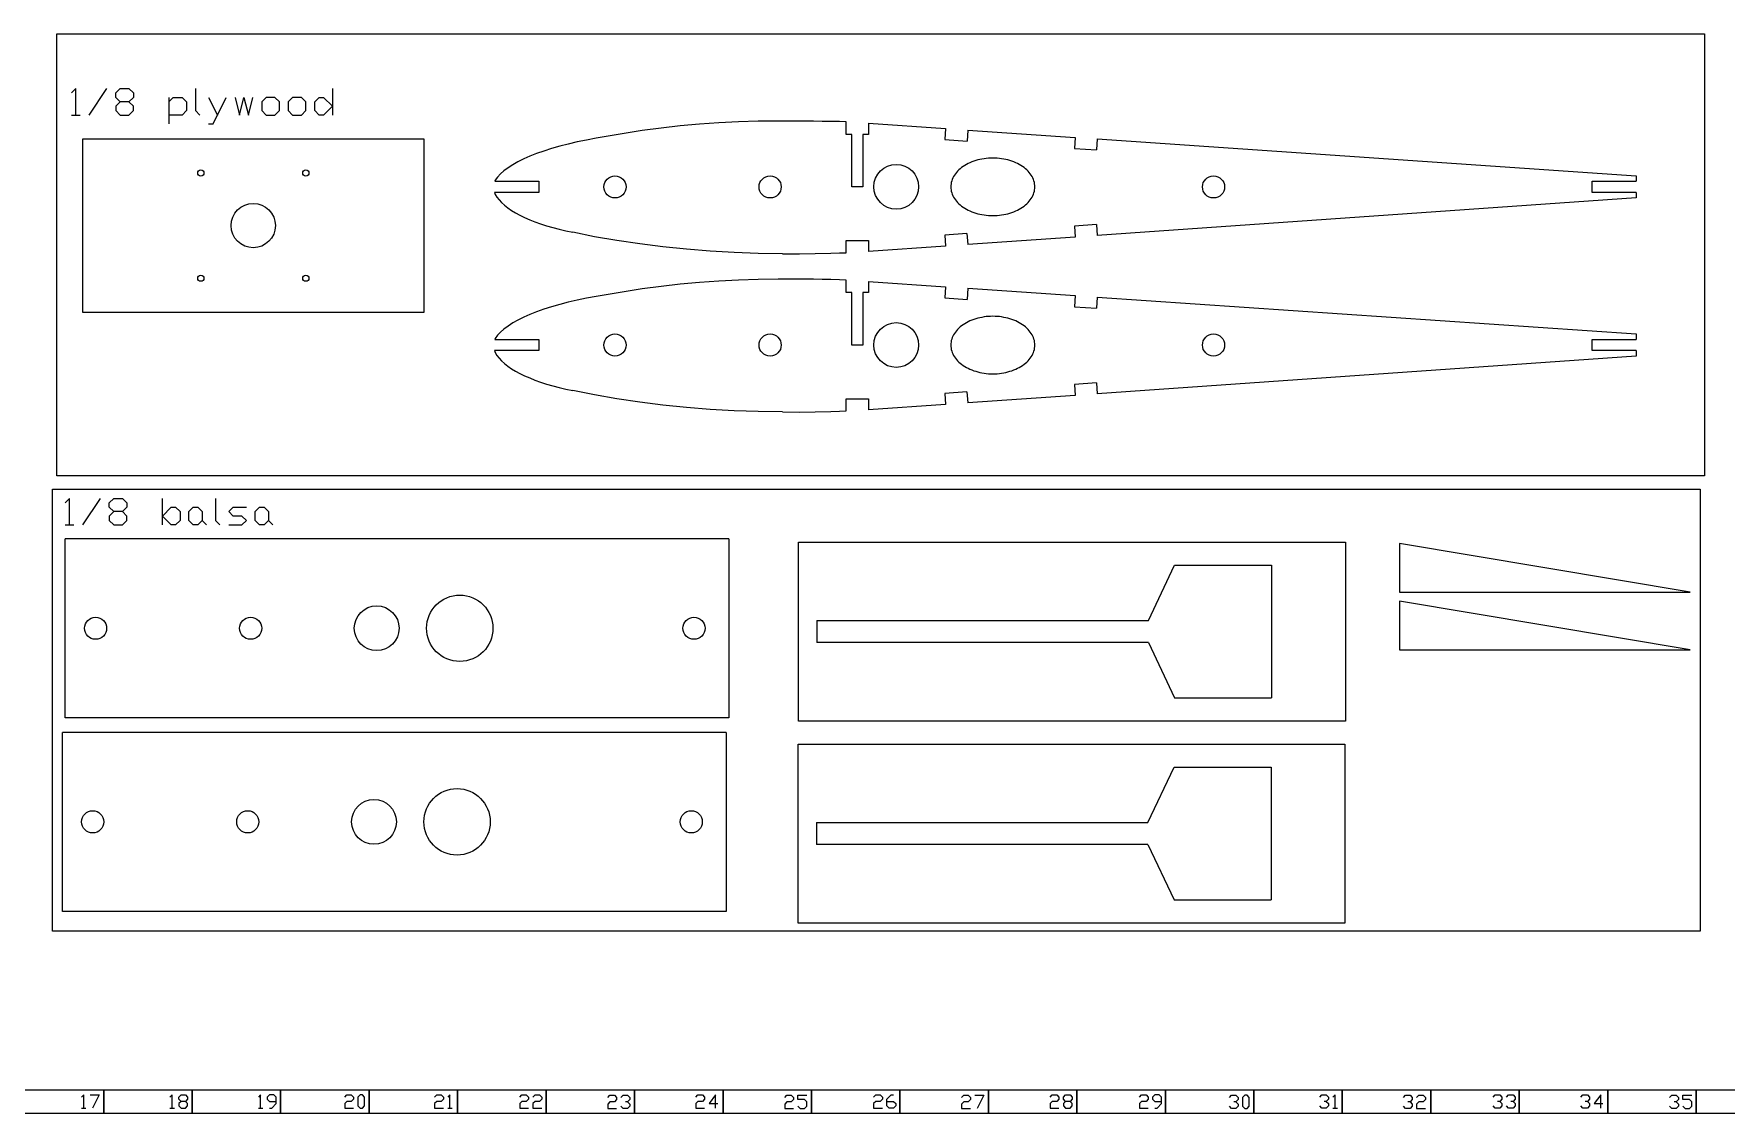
# Model space of a CAD drawing. Extents: x 0.2 to 70.7, y 1.4 to 13.9.
# Drawn here: x 16.46 to 35.59, y 1.45 to 13.64 of the extents above; entities that cross this region are included whole.
import ezdxf

# ---------------------------------------------------------------- set-up
doc = ezdxf.new("R2010")
doc.units = 0
doc.layers.get('0').update_dxf_attribs({"color": 9, "linetype": 'CONTINUOUS'})

msp = doc.modelspace()

# ---------------------------------------------------------------- linework, layer by layer
at = {"color": 7, "linetype": 'CONTINUOUS', "ltscale": 0.25}
for p, q in [((24.972, 12.655, 0), (24.872, 12.655, 0)), ((25.071, 12.655, 0), (24.972, 12.655, 0)), ((25.171, 12.655, 0), (25.071, 12.655, 0)), ((25.271, 12.655, 0), (25.171, 12.655, 0)), ((25.371, 12.651, 0), (25.271, 12.655, 0)), ((25.466, 12.651, 0), (25.371, 12.651, 0)), ((25.566, 12.648, 0), (25.466, 12.651, 0)), ((25.642, 12.646, 0), (25.566, 12.648, 0)), ((21.674, 11.985, 0), (21.669, 11.974, 0)), ((21.665, 11.849, 0), (21.673, 11.826, 0)), ((25.113, 11.155, 0), (25.466, 11.161, 0)), ((25.466, 11.161, 0), (25.566, 11.164, 0)), ((25.566, 11.164, 0), (25.642, 11.167, 0)), ((24.972, 10.867, 0), (24.872, 10.867, 0)), ((25.071, 10.867, 0), (24.972, 10.867, 0)), ((25.171, 10.867, 0), (25.071, 10.867, 0)), ((25.271, 10.867, 0), (25.171, 10.867, 0)), ((25.371, 10.863, 0), (25.271, 10.867, 0)), ((25.466, 10.863, 0), (25.371, 10.863, 0)), ((25.566, 10.86, 0), (25.466, 10.863, 0)), ((25.642, 10.858, 0), (25.566, 10.86, 0)), ((21.674, 10.197, 0), (21.669, 10.186, 0)), ((21.665, 10.061, 0), (21.673, 10.038, 0)), ((25.113, 9.367, 0), (25.466, 9.373, 0)), ((25.466, 9.373, 0), (25.566, 9.377, 0)), ((25.566, 9.377, 0), (25.642, 9.379, 0)), ((35.181, 7.332, 0), (31.895, 7.882, 0)), ((35.181, 6.679, 0), (31.895, 7.229, 0))]:
    msp.add_line(p, q, dxfattribs=at)
at = {"color": 7, "linetype": 'CONTINUOUS'}
for p, q in [((25.642, 12.504, 0), (25.642, 12.646, 0)), ((25.892, 12.629, 0), (26.765, 12.57, 0)), ((25.892, 12.629, 0), (25.892, 12.504, 0)), ((25.705, 12.504, 0), (25.642, 12.504, 0)), ((25.705, 11.912, 0), (25.705, 12.504, 0)), ((25.83, 12.504, 0), (25.83, 11.912, 0)), ((25.892, 12.504, 0), (25.83, 12.504, 0)), ((26.765, 12.57, 0), (26.757, 12.445, 0)), ((26.757, 12.445, 0), (27.007, 12.428, 0)), ((27.015, 12.553, 0), (27.007, 12.428, 0)), ((27.015, 12.553, 0), (28.229, 12.47, 0)), ((28.229, 12.47, 0), (28.221, 12.345, 0)), ((28.479, 12.453, 0), (28.471, 12.328, 0)), ((28.479, 12.453, 0), (34.571, 12.037, 0)), ((28.221, 12.345, 0), (28.471, 12.328, 0)), ((21.669, 11.974, 0), (22.169, 11.974, 0)), ((22.169, 11.974, 0), (22.169, 11.849, 0)), ((25.83, 11.912, 0), (25.705, 11.912, 0)), ((34.071, 11.974, 0), (34.571, 11.974, 0)), ((34.071, 11.849, 0), (34.071, 11.974, 0)), ((34.571, 12.037, 0), (34.571, 11.974, 0)), ((22.169, 11.849, 0), (21.665, 11.849, 0)), ((34.571, 11.787, 0), (28.479, 11.361, 0)), ((34.571, 11.849, 0), (34.071, 11.849, 0)), ((34.571, 11.849, 0), (34.571, 11.787, 0)), ((28.471, 11.486, 0), (28.221, 11.468, 0)), ((28.471, 11.486, 0), (28.479, 11.361, 0)), ((25.642, 11.305, 0), (25.892, 11.305, 0)), ((25.642, 11.167, 0), (25.642, 11.305, 0)), ((25.892, 11.305, 0), (25.892, 11.18, 0)), ((27.006, 11.383, 0), (26.756, 11.366, 0)), ((26.756, 11.366, 0), (26.765, 11.241, 0)), ((27.006, 11.383, 0), (27.015, 11.259, 0)), ((28.229, 11.343, 0), (27.015, 11.259, 0)), ((28.221, 11.468, 0), (28.229, 11.343, 0)), ((24.922, 11.156, 0), (25.113, 11.155, 0)), ((26.765, 11.241, 0), (25.892, 11.18, 0)), ((25.642, 10.717, 0), (25.642, 10.858, 0)), ((25.705, 10.717, 0), (25.642, 10.717, 0)), ((25.705, 10.124, 0), (25.705, 10.717, 0)), ((25.83, 10.717, 0), (25.83, 10.124, 0)), ((25.892, 10.717, 0), (25.83, 10.717, 0)), ((25.892, 10.842, 0), (26.765, 10.782, 0)), ((25.892, 10.842, 0), (25.892, 10.717, 0)), ((26.765, 10.782, 0), (26.757, 10.657, 0)), ((27.015, 10.765, 0), (27.007, 10.64, 0)), ((27.015, 10.765, 0), (28.229, 10.682, 0)), ((26.757, 10.657, 0), (27.007, 10.64, 0)), ((28.229, 10.682, 0), (28.221, 10.557, 0)), ((28.221, 10.557, 0), (28.471, 10.54, 0)), ((28.479, 10.665, 0), (28.471, 10.54, 0)), ((28.479, 10.665, 0), (34.571, 10.249, 0)), ((21.669, 10.186, 0), (22.169, 10.186, 0)), ((22.169, 10.186, 0), (22.169, 10.061, 0)), ((34.071, 10.186, 0), (34.571, 10.186, 0)), ((34.071, 10.061, 0), (34.071, 10.186, 0)), ((34.571, 10.249, 0), (34.571, 10.186, 0)), ((22.169, 10.061, 0), (21.665, 10.061, 0)), ((25.83, 10.124, 0), (25.705, 10.124, 0)), ((34.571, 9.999, 0), (28.479, 9.573, 0)), ((34.571, 10.061, 0), (34.071, 10.061, 0)), ((34.571, 10.061, 0), (34.571, 9.999, 0)), ((27.006, 9.595, 0), (26.756, 9.578, 0)), ((26.756, 9.578, 0), (26.765, 9.453, 0)), ((27.006, 9.595, 0), (27.015, 9.471, 0)), ((28.471, 9.698, 0), (28.221, 9.68, 0)), ((28.221, 9.68, 0), (28.229, 9.555, 0)), ((28.471, 9.698, 0), (28.479, 9.573, 0)), ((25.642, 9.517, 0), (25.892, 9.517, 0)), ((25.642, 9.379, 0), (25.642, 9.517, 0)), ((25.892, 9.517, 0), (25.892, 9.392, 0)), ((26.765, 9.453, 0), (25.892, 9.392, 0)), ((28.229, 9.555, 0), (27.015, 9.471, 0)), ((24.922, 9.368, 0), (25.113, 9.367, 0)), ((24.314, 7.935, 0), (16.814, 7.935, 0)), ((16.814, 5.912, 0), (16.814, 7.935, 0)), ((24.314, 7.935, 0), (24.314, 5.912, 0)), ((31.895, 7.882, 0), (31.895, 7.332, 0)), ((29.057, 7.012, 0), (29.353, 7.637, 0)), ((29.353, 7.637, 0), (30.448, 7.637, 0)), ((30.448, 7.637, 0), (30.448, 6.137, 0)), ((31.895, 7.332, 0), (35.181, 7.332, 0)), ((31.895, 7.229, 0), (31.895, 6.679, 0)), ((25.104, 6.762, 0), (25.104, 7.012, 0)), ((25.31, 7.012, 0), (29.057, 7.012, 0)), ((25.31, 7.012, 0), (25.31, 6.762, 0)), ((29.057, 6.762, 0), (25.31, 6.762, 0)), ((29.057, 6.762, 0), (29.353, 6.137, 0)), ((31.895, 6.679, 0), (35.181, 6.679, 0)), ((29.353, 6.137, 0), (30.448, 6.137, 0)), ((24.283, 5.748, 0), (16.783, 5.748, 0)), ((16.783, 3.725, 0), (16.783, 5.748, 0)), ((24.316, 5.912, 0), (16.814, 5.912, 0)), ((24.283, 5.748, 0), (24.283, 3.725, 0)), ((31.283, 5.875, 0), (25.104, 5.875, 0)), ((29.052, 4.73, 0), (29.347, 5.355, 0)), ((29.347, 5.355, 0), (30.443, 5.355, 0)), ((30.443, 5.355, 0), (30.443, 3.855, 0)), ((25.099, 4.48, 0), (25.099, 4.73, 0)), ((25.305, 4.73, 0), (29.052, 4.73, 0)), ((25.305, 4.73, 0), (25.305, 4.48, 0)), ((29.052, 4.48, 0), (25.305, 4.48, 0)), ((29.052, 4.48, 0), (29.347, 3.855, 0)), ((29.347, 3.855, 0), (30.443, 3.855, 0)), ((24.285, 3.725, 0), (16.783, 3.725, 0)), ((31.277, 3.593, 0), (25.099, 3.593, 0))]:
    msp.add_line(p, q, dxfattribs=at)
at = {"color": 7, "linetype": 'CONTINUOUS', "flags": 128}
for points in [[(16.721, 13.64), (35.343, 13.64), (35.343, 8.647), (16.721, 8.647)], [(17.012, 12.454), (20.869, 12.454), (20.869, 10.493), (17.012, 10.493)], [(27.774, 11.911), (27.773, 11.928), (27.771, 11.945), (27.768, 11.962), (27.763, 11.979), (27.758, 11.996), (27.751, 12.012), (27.742, 12.028), (27.733, 12.044), (27.722, 12.059), (27.71, 12.074), (27.697, 12.088), (27.683, 12.103), (27.668, 12.116), (27.652, 12.129), (27.635, 12.141), (27.617, 12.153), (27.598, 12.164), (27.578, 12.174), (27.557, 12.184), (27.536, 12.193), (27.514, 12.201), (27.492, 12.208), (27.469, 12.215), (27.446, 12.221), (27.422, 12.225), (27.397, 12.229), (27.373, 12.232), (27.348, 12.235), (27.324, 12.236), (27.299, 12.236), (27.274, 12.236), (27.249, 12.235), (27.224, 12.232), (27.2, 12.229), (27.176, 12.225), (27.152, 12.221), (27.128, 12.215), (27.105, 12.208), (27.083, 12.201), (27.061, 12.193), (27.04, 12.184), (27.019, 12.174), (27, 12.164), (26.981, 12.153), (26.963, 12.141), (26.946, 12.129), (26.929, 12.116), (26.914, 12.103), (26.9, 12.088), (26.887, 12.074), (26.875, 12.059), (26.865, 12.044), (26.855, 12.028), (26.847, 12.012), (26.84, 11.996), (26.834, 11.979), (26.829, 11.962), (26.826, 11.945), (26.824, 11.928), (26.823, 11.911), (26.824, 11.894), (26.826, 11.878), (26.829, 11.861), (26.834, 11.844), (26.84, 11.827), (26.847, 11.811), (26.855, 11.795), (26.865, 11.779), (26.875, 11.764), (26.887, 11.749), (26.9, 11.734), (26.914, 11.72), (26.929, 11.707), (26.946, 11.694), (26.963, 11.682), (26.981, 11.67), (27, 11.659), (27.019, 11.649), (27.04, 11.639), (27.061, 11.63), (27.083, 11.622), (27.105, 11.615), (27.128, 11.608), (27.152, 11.602), (27.176, 11.598), (27.2, 11.594), (27.224, 11.59), (27.249, 11.588), (27.274, 11.587), (27.299, 11.586), (27.324, 11.587), (27.348, 11.588), (27.373, 11.59), (27.397, 11.594), (27.422, 11.598), (27.446, 11.602), (27.469, 11.608), (27.492, 11.615), (27.514, 11.622), (27.536, 11.63), (27.557, 11.639), (27.578, 11.649), (27.598, 11.659), (27.617, 11.67), (27.635, 11.682), (27.652, 11.694), (27.668, 11.707), (27.683, 11.72), (27.697, 11.734), (27.71, 11.749), (27.722, 11.764), (27.733, 11.779), (27.742, 11.795), (27.751, 11.811), (27.758, 11.827), (27.763, 11.844), (27.768, 11.861), (27.771, 11.878), (27.773, 11.894)], [(27.774, 10.124), (27.773, 10.141), (27.771, 10.157), (27.768, 10.174), (27.763, 10.191), (27.758, 10.208), (27.751, 10.224), (27.742, 10.24), (27.733, 10.256), (27.722, 10.271), (27.71, 10.286), (27.697, 10.301), (27.683, 10.315), (27.668, 10.328), (27.652, 10.341), (27.635, 10.353), (27.617, 10.365), (27.598, 10.376), (27.578, 10.386), (27.557, 10.396), (27.536, 10.405), (27.514, 10.413), (27.492, 10.42), (27.469, 10.427), (27.446, 10.433), (27.422, 10.437), (27.397, 10.441), (27.373, 10.445), (27.348, 10.447), (27.324, 10.448), (27.299, 10.449), (27.274, 10.448), (27.249, 10.447), (27.224, 10.445), (27.2, 10.441), (27.176, 10.437), (27.152, 10.433), (27.128, 10.427), (27.105, 10.42), (27.083, 10.413), (27.061, 10.405), (27.04, 10.396), (27.019, 10.386), (27, 10.376), (26.981, 10.365), (26.963, 10.353), (26.946, 10.341), (26.929, 10.328), (26.914, 10.315), (26.9, 10.301), (26.887, 10.286), (26.875, 10.271), (26.865, 10.256), (26.855, 10.24), (26.847, 10.224), (26.84, 10.208), (26.834, 10.191), (26.829, 10.174), (26.826, 10.157), (26.824, 10.141), (26.823, 10.124), (26.824, 10.107), (26.826, 10.09), (26.829, 10.073), (26.834, 10.056), (26.84, 10.039), (26.847, 10.023), (26.855, 10.007), (26.865, 9.991), (26.875, 9.976), (26.887, 9.961), (26.9, 9.947), (26.914, 9.932), (26.929, 9.919), (26.946, 9.906), (26.963, 9.894), (26.981, 9.882), (27, 9.871), (27.019, 9.861), (27.04, 9.851), (27.061, 9.842), (27.083, 9.834), (27.105, 9.827), (27.128, 9.82), (27.152, 9.814), (27.176, 9.81), (27.2, 9.806), (27.224, 9.803), (27.249, 9.8), (27.274, 9.799), (27.299, 9.799), (27.324, 9.799), (27.348, 9.8), (27.373, 9.803), (27.397, 9.806), (27.422, 9.81), (27.446, 9.814), (27.469, 9.82), (27.492, 9.827), (27.514, 9.834), (27.536, 9.842), (27.557, 9.851), (27.578, 9.861), (27.598, 9.871), (27.617, 9.882), (27.635, 9.894), (27.652, 9.906), (27.668, 9.919), (27.683, 9.932), (27.697, 9.947), (27.71, 9.961), (27.722, 9.976), (27.733, 9.991), (27.742, 10.007), (27.751, 10.023), (27.758, 10.039), (27.763, 10.056), (27.768, 10.073), (27.771, 10.09), (27.773, 10.107)], [(16.67, 8.495), (35.292, 8.495), (35.292, 3.502), (16.67, 3.502)], [(25.104, 7.898), (31.283, 7.898), (31.283, 5.875), (25.104, 5.875)], [(25.099, 5.616), (31.277, 5.616), (31.277, 3.593), (25.099, 3.593)], [(16.249, 1.446), (17.249, 1.446), (17.249, 1.705), (16.249, 1.705)], [(17.249, 1.446), (18.249, 1.446), (18.249, 1.705), (17.249, 1.705)], [(18.249, 1.446), (19.249, 1.446), (19.249, 1.705), (18.249, 1.705)], [(19.249, 1.446), (20.249, 1.446), (20.249, 1.705), (19.249, 1.705)], [(20.249, 1.446), (21.249, 1.446), (21.249, 1.705), (20.249, 1.705)], [(21.249, 1.446), (22.249, 1.446), (22.249, 1.705), (21.249, 1.705)], [(22.249, 1.446), (23.249, 1.446), (23.249, 1.705), (22.249, 1.705)], [(23.249, 1.446), (24.249, 1.446), (24.249, 1.705), (23.249, 1.705)], [(24.249, 1.446), (25.249, 1.446), (25.249, 1.705), (24.249, 1.705)], [(25.249, 1.446), (26.249, 1.446), (26.249, 1.705), (25.249, 1.705)], [(26.249, 1.446), (27.249, 1.446), (27.249, 1.705), (26.249, 1.705)], [(27.249, 1.446), (28.249, 1.446), (28.249, 1.705), (27.249, 1.705)], [(28.249, 1.446), (29.249, 1.446), (29.249, 1.705), (28.249, 1.705)], [(29.249, 1.446), (30.249, 1.446), (30.249, 1.705), (29.249, 1.705)], [(30.249, 1.446), (31.249, 1.446), (31.249, 1.705), (30.249, 1.705)], [(31.249, 1.446), (32.249, 1.446), (32.249, 1.705), (31.249, 1.705)], [(32.249, 1.446), (33.249, 1.446), (33.249, 1.705), (32.249, 1.705)], [(33.249, 1.446), (34.249, 1.446), (34.249, 1.705), (33.249, 1.705)], [(34.249, 1.446), (35.249, 1.446), (35.249, 1.705), (34.249, 1.705)], [(35.249, 1.446), (36.249, 1.446), (36.249, 1.705), (35.249, 1.705)]]:
    msp.add_lwpolyline(points, close=True, dxfattribs=at)
at = {"linetype": 'BYBLOCK', "flags": 128}
for points in [[(16.935, 12.722), (16.935, 13.022), (16.885, 12.972)], [(17.085, 12.722), (17.285, 13.022)], [(17.435, 12.722), (17.535, 12.722), (17.585, 12.772), (17.585, 12.822), (17.535, 12.872), (17.435, 12.872), (17.385, 12.922), (17.385, 12.972), (17.435, 13.022), (17.535, 13.022), (17.585, 12.972), (17.585, 12.922), (17.535, 12.872)], [(18.285, 13.022), (18.285, 12.772), (18.335, 12.722)], [(19.835, 13.022), (19.835, 12.722)], [(17.435, 12.872), (17.385, 12.822), (17.385, 12.772), (17.435, 12.722)], [(17.985, 12.922), (17.985, 12.622)], [(17.985, 12.872), (18.035, 12.922), (18.135, 12.922), (18.185, 12.872), (18.185, 12.772), (18.135, 12.722), (17.985, 12.722)], [(18.435, 12.622), (18.485, 12.622), (18.635, 12.922)], [(18.435, 12.922), (18.535, 12.722)], [(18.735, 12.922), (18.785, 12.722), (18.835, 12.922), (18.885, 12.722), (18.935, 12.922)], [(19.085, 12.722), (19.185, 12.722), (19.235, 12.772), (19.235, 12.872), (19.185, 12.922), (19.085, 12.922), (19.035, 12.872), (19.035, 12.772), (19.085, 12.722)], [(19.385, 12.722), (19.485, 12.722), (19.535, 12.772), (19.535, 12.872), (19.485, 12.922), (19.385, 12.922), (19.335, 12.872), (19.335, 12.772), (19.385, 12.722)], [(19.835, 12.822), (19.735, 12.722), (19.685, 12.722), (19.635, 12.772), (19.635, 12.872), (19.685, 12.922), (19.735, 12.922), (19.835, 12.822)], [(16.885, 12.722), (16.985, 12.722)], [(16.862, 8.092), (16.862, 8.392), (16.812, 8.342)], [(17.012, 8.092), (17.212, 8.392)], [(17.362, 8.092), (17.462, 8.092), (17.512, 8.142), (17.512, 8.192), (17.462, 8.242), (17.362, 8.242), (17.312, 8.292), (17.312, 8.342), (17.362, 8.392), (17.462, 8.392), (17.512, 8.342), (17.512, 8.292), (17.462, 8.242)], [(17.362, 8.242), (17.312, 8.192), (17.312, 8.142), (17.362, 8.092)], [(17.912, 8.092), (17.912, 8.392)], [(17.912, 8.192), (18.012, 8.292), (18.062, 8.292), (18.112, 8.242), (18.112, 8.142), (18.062, 8.092), (18.012, 8.092), (17.912, 8.192)], [(18.362, 8.142), (18.312, 8.092), (18.262, 8.092), (18.212, 8.142), (18.212, 8.242), (18.262, 8.292), (18.312, 8.292), (18.362, 8.242), (18.362, 8.142), (18.412, 8.092)], [(18.512, 8.392), (18.512, 8.142), (18.562, 8.092)], [(18.662, 8.092), (18.812, 8.092), (18.862, 8.142), (18.812, 8.192), (18.712, 8.192), (18.662, 8.242), (18.712, 8.292), (18.862, 8.292)], [(19.112, 8.142), (19.062, 8.092), (19.012, 8.092), (18.962, 8.142), (18.962, 8.242), (19.012, 8.292), (19.062, 8.292), (19.112, 8.242), (19.112, 8.142), (19.162, 8.092)], [(16.812, 8.092), (16.912, 8.092)], [(17.023, 1.503), (17.023, 1.653), (16.998, 1.628)], [(17.098, 1.653), (17.198, 1.653), (17.123, 1.503)], [(18.023, 1.503), (18.023, 1.653), (17.998, 1.628)], [(18.123, 1.503), (18.173, 1.503), (18.198, 1.528), (18.198, 1.553), (18.173, 1.578), (18.123, 1.578), (18.098, 1.603), (18.098, 1.628), (18.123, 1.653), (18.173, 1.653), (18.198, 1.628), (18.198, 1.603), (18.173, 1.578)], [(18.123, 1.578), (18.098, 1.553), (18.098, 1.528), (18.123, 1.503)], [(19.023, 1.503), (19.023, 1.653), (18.998, 1.628)], [(19.123, 1.503), (19.148, 1.503), (19.198, 1.553), (19.198, 1.628), (19.173, 1.653), (19.123, 1.653), (19.098, 1.628), (19.098, 1.603), (19.123, 1.578), (19.198, 1.578)], [(19.973, 1.628), (19.998, 1.653), (20.048, 1.653), (20.073, 1.628), (20.073, 1.603), (20.048, 1.578), (19.998, 1.578), (19.973, 1.553), (19.973, 1.503), (20.073, 1.503)], [(20.148, 1.503), (20.173, 1.503), (20.198, 1.528), (20.198, 1.628), (20.173, 1.653), (20.148, 1.653), (20.123, 1.628), (20.123, 1.528), (20.148, 1.503)], [(20.988, 1.628), (21.013, 1.653), (21.063, 1.653), (21.088, 1.628), (21.088, 1.603), (21.063, 1.578), (21.013, 1.578), (20.988, 1.553), (20.988, 1.503), (21.088, 1.503)], [(21.163, 1.503), (21.163, 1.653), (21.138, 1.628)], [(21.951, 1.628), (21.976, 1.653), (22.026, 1.653), (22.051, 1.628), (22.051, 1.603), (22.026, 1.578), (21.976, 1.578), (21.951, 1.553), (21.951, 1.503), (22.051, 1.503)], [(22.101, 1.628), (22.126, 1.653), (22.176, 1.653), (22.201, 1.628), (22.201, 1.603), (22.176, 1.578), (22.126, 1.578), (22.101, 1.553), (22.101, 1.503), (22.201, 1.503)], [(22.946, 1.624), (22.971, 1.649), (23.021, 1.649), (23.046, 1.624), (23.046, 1.599), (23.021, 1.574), (22.971, 1.574), (22.946, 1.549), (22.946, 1.499), (23.046, 1.499)], [(23.096, 1.624), (23.121, 1.649), (23.171, 1.649), (23.196, 1.624), (23.196, 1.599), (23.171, 1.574), (23.146, 1.574)], [(23.171, 1.574), (23.196, 1.549), (23.196, 1.524), (23.171, 1.499), (23.121, 1.499), (23.096, 1.524)], [(23.941, 1.628), (23.966, 1.653), (24.016, 1.653), (24.041, 1.628), (24.041, 1.603), (24.016, 1.578), (23.966, 1.578), (23.941, 1.553), (23.941, 1.503), (24.041, 1.503)], [(24.166, 1.503), (24.166, 1.653), (24.091, 1.553), (24.191, 1.553)], [(24.946, 1.624), (24.971, 1.649), (25.021, 1.649), (25.046, 1.624), (25.046, 1.599), (25.021, 1.574), (24.971, 1.574), (24.946, 1.549), (24.946, 1.499), (25.046, 1.499)], [(25.096, 1.524), (25.121, 1.499), (25.171, 1.499), (25.196, 1.524), (25.196, 1.574), (25.171, 1.599), (25.096, 1.599), (25.096, 1.649), (25.196, 1.649)], [(25.951, 1.628), (25.976, 1.653), (26.026, 1.653), (26.051, 1.628), (26.051, 1.603), (26.026, 1.578), (25.976, 1.578), (25.951, 1.553), (25.951, 1.503), (26.051, 1.503)], [(26.101, 1.578), (26.176, 1.578), (26.201, 1.553), (26.201, 1.528), (26.176, 1.503), (26.126, 1.503), (26.101, 1.528), (26.101, 1.603), (26.151, 1.653), (26.176, 1.653)], [(26.946, 1.624), (26.971, 1.649), (27.021, 1.649), (27.046, 1.624), (27.046, 1.599), (27.021, 1.574), (26.971, 1.574), (26.946, 1.549), (26.946, 1.499), (27.046, 1.499)], [(27.096, 1.649), (27.196, 1.649), (27.121, 1.499)], [(27.946, 1.628), (27.971, 1.653), (28.021, 1.653), (28.046, 1.628), (28.046, 1.603), (28.021, 1.578), (27.971, 1.578), (27.946, 1.553), (27.946, 1.503), (28.046, 1.503)], [(28.121, 1.503), (28.171, 1.503), (28.196, 1.528), (28.196, 1.553), (28.171, 1.578), (28.121, 1.578), (28.096, 1.603), (28.096, 1.628), (28.121, 1.653), (28.171, 1.653), (28.196, 1.628), (28.196, 1.603), (28.171, 1.578)], [(28.121, 1.578), (28.096, 1.553), (28.096, 1.528), (28.121, 1.503)], [(28.955, 1.628), (28.98, 1.653), (29.03, 1.653), (29.055, 1.628), (29.055, 1.603), (29.03, 1.578), (28.98, 1.578), (28.955, 1.553), (28.955, 1.503), (29.055, 1.503)], [(29.13, 1.503), (29.155, 1.503), (29.205, 1.553), (29.205, 1.628), (29.18, 1.653), (29.13, 1.653), (29.105, 1.628), (29.105, 1.603), (29.13, 1.578), (29.205, 1.578)], [(29.972, 1.624), (29.997, 1.649), (30.047, 1.649), (30.072, 1.624), (30.072, 1.599), (30.047, 1.574), (30.022, 1.574)], [(30.047, 1.574), (30.072, 1.549), (30.072, 1.524), (30.047, 1.499), (29.997, 1.499), (29.972, 1.524)], [(30.147, 1.499), (30.172, 1.499), (30.197, 1.524), (30.197, 1.624), (30.172, 1.649), (30.147, 1.649), (30.122, 1.624), (30.122, 1.524), (30.147, 1.499)], [(30.993, 1.628), (31.018, 1.653), (31.068, 1.653), (31.093, 1.628), (31.093, 1.603), (31.068, 1.578), (31.043, 1.578)], [(31.068, 1.578), (31.093, 1.553), (31.093, 1.528), (31.068, 1.503), (31.018, 1.503), (30.993, 1.528)], [(31.168, 1.503), (31.168, 1.653), (31.143, 1.628)], [(31.939, 1.624), (31.964, 1.649), (32.014, 1.649), (32.039, 1.624), (32.039, 1.599), (32.014, 1.574), (31.989, 1.574)], [(32.014, 1.574), (32.039, 1.549), (32.039, 1.524), (32.014, 1.499), (31.964, 1.499), (31.939, 1.524)], [(32.089, 1.624), (32.114, 1.649), (32.164, 1.649), (32.189, 1.624), (32.189, 1.599), (32.164, 1.574), (32.114, 1.574), (32.089, 1.549), (32.089, 1.499), (32.189, 1.499)], [(32.953, 1.628), (32.978, 1.653), (33.028, 1.653), (33.053, 1.628), (33.053, 1.603), (33.028, 1.578), (33.003, 1.578)], [(33.028, 1.578), (33.053, 1.553), (33.053, 1.528), (33.028, 1.503), (32.978, 1.503), (32.953, 1.528)], [(33.103, 1.628), (33.128, 1.653), (33.178, 1.653), (33.203, 1.628), (33.203, 1.603), (33.178, 1.578), (33.153, 1.578)], [(33.178, 1.578), (33.203, 1.553), (33.203, 1.528), (33.178, 1.503), (33.128, 1.503), (33.103, 1.528)], [(33.944, 1.628), (33.969, 1.653), (34.019, 1.653), (34.044, 1.628), (34.044, 1.603), (34.019, 1.578), (33.994, 1.578)], [(34.019, 1.578), (34.044, 1.553), (34.044, 1.528), (34.019, 1.503), (33.969, 1.503), (33.944, 1.528)], [(34.169, 1.503), (34.169, 1.653), (34.094, 1.553), (34.194, 1.553)], [(34.948, 1.624), (34.973, 1.649), (35.023, 1.649), (35.048, 1.624), (35.048, 1.599), (35.023, 1.574), (34.998, 1.574)], [(35.023, 1.574), (35.048, 1.549), (35.048, 1.524), (35.023, 1.499), (34.973, 1.499), (34.948, 1.524)], [(35.098, 1.524), (35.123, 1.499), (35.173, 1.499), (35.198, 1.524), (35.198, 1.574), (35.173, 1.599), (35.098, 1.599), (35.098, 1.649), (35.198, 1.649)], [(16.998, 1.503), (17.048, 1.503)], [(17.998, 1.503), (18.048, 1.503)], [(18.998, 1.503), (19.048, 1.503)], [(21.138, 1.503), (21.188, 1.503)], [(31.143, 1.503), (31.193, 1.503)]]:
    msp.add_lwpolyline(points, dxfattribs=at)
at = {"color": 7, "linetype": 'CONTINUOUS'}
for points in [[(24.872, 12.655), (24.648, 12.652), (24.424, 12.645), (24.202, 12.634), (23.982, 12.619), (23.764, 12.599), (23.549, 12.575), (23.337, 12.547), (23.13, 12.515), (22.927, 12.479)], [(22.927, 12.479), (22.814, 12.46), (22.705, 12.44), (22.6, 12.418), (22.499, 12.395), (22.403, 12.37), (22.311, 12.343), (22.224, 12.316), (22.142, 12.287), (22.066, 12.257), (21.996, 12.226), (21.931, 12.194), (21.872, 12.161), (21.82, 12.127), (21.773, 12.092), (21.734, 12.057), (21.7, 12.021), (21.674, 11.985)], [(21.673, 11.826), (21.693, 11.795), (21.718, 11.764), (21.747, 11.733), (21.78, 11.703), (21.817, 11.674), (21.859, 11.645), (21.904, 11.618), (21.954, 11.591), (22.007, 11.565), (22.064, 11.54), (22.124, 11.516), (22.188, 11.493), (22.255, 11.471), (22.324, 11.451), (22.397, 11.432), (22.472, 11.414), (22.55, 11.398)], [(24.922, 11.156), (24.648, 11.16), (24.376, 11.169), (24.105, 11.184), (23.836, 11.206), (23.57, 11.233), (23.308, 11.266), (23.05, 11.304), (22.797, 11.348), (22.55, 11.398)], [(24.872, 10.867), (24.648, 10.864), (24.424, 10.857), (24.202, 10.846), (23.982, 10.831), (23.764, 10.811), (23.549, 10.787), (23.337, 10.759), (23.13, 10.727), (22.927, 10.691)], [(22.927, 10.691), (22.814, 10.672), (22.705, 10.652), (22.6, 10.63), (22.499, 10.607), (22.403, 10.582), (22.311, 10.555), (22.224, 10.528), (22.142, 10.499), (22.066, 10.469), (21.996, 10.438), (21.931, 10.406), (21.872, 10.373), (21.82, 10.339), (21.773, 10.304), (21.734, 10.269), (21.7, 10.234), (21.674, 10.197)], [(21.673, 10.038), (21.693, 10.007), (21.718, 9.976), (21.747, 9.945), (21.78, 9.915), (21.817, 9.886), (21.859, 9.857), (21.904, 9.83), (21.954, 9.803), (22.007, 9.777), (22.064, 9.752), (22.124, 9.728), (22.188, 9.705), (22.255, 9.683), (22.324, 9.663), (22.397, 9.644), (22.472, 9.626), (22.55, 9.61)], [(24.922, 9.368), (24.648, 9.372), (24.376, 9.381), (24.105, 9.396), (23.836, 9.418), (23.57, 9.445), (23.308, 9.478), (23.05, 9.516), (22.797, 9.56), (22.55, 9.61)]]:
    msp.add_lwpolyline(points, dxfattribs=at)
for centre, radius in [((18.347, 12.067), 0.035), ((19.534, 12.067), 0.035), ((26.207, 11.912), 0.253), ((23.028, 11.911), 0.125), ((24.782, 11.911), 0.125), ((29.793, 11.911), 0.125), ((18.94, 11.473), 0.25), ((18.347, 10.879), 0.035), ((19.534, 10.879), 0.035), ((26.207, 10.124), 0.253), ((23.028, 10.124), 0.125), ((24.782, 10.124), 0.125), ((29.793, 10.124), 0.125), ((21.274, 6.924, 0), 0.375), ((20.335, 6.924, 0), 0.253), ((17.157, 6.924, 0), 0.125), ((18.91, 6.924, 0), 0.125), ((23.921, 6.924, 0), 0.125), ((20.304, 4.737, 0), 0.253), ((21.243, 4.737, 0), 0.375), ((17.125, 4.737, 0), 0.125), ((18.878, 4.737, 0), 0.125), ((23.89, 4.737, 0), 0.125)]:
    msp.add_circle(centre, radius, dxfattribs=at)

doc.saveas('drawing.dxf')
